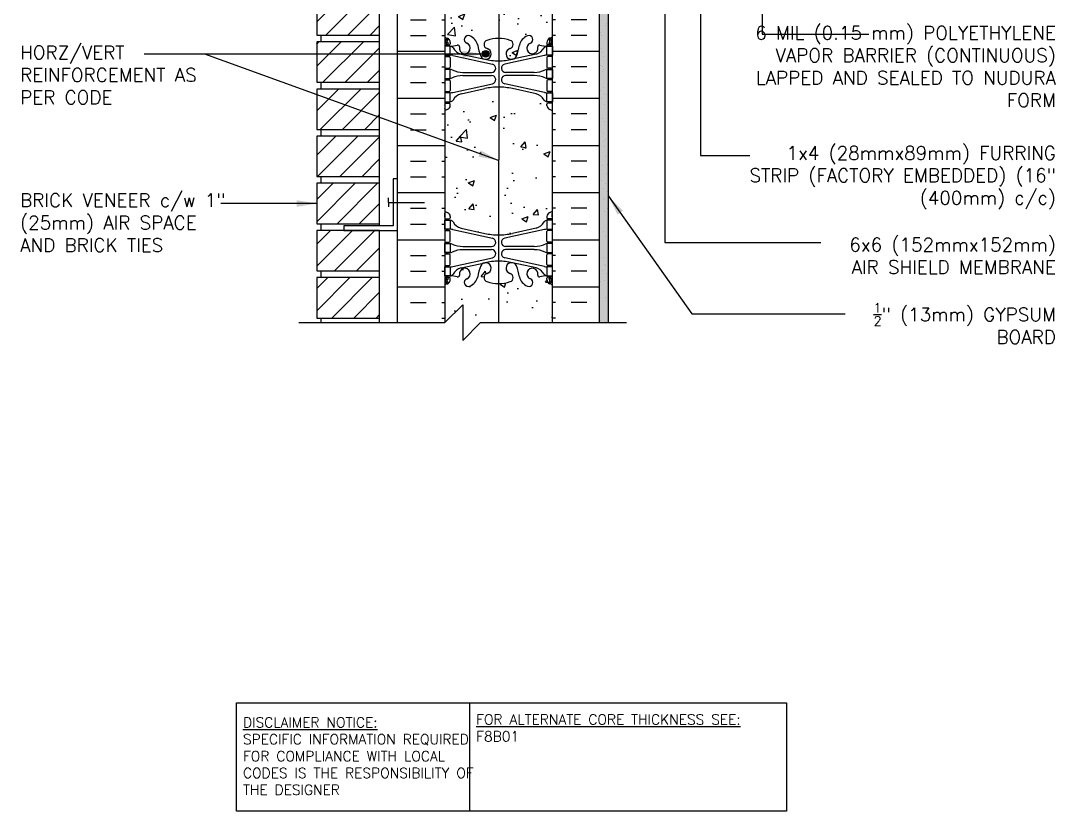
# Model space of a CAD drawing. Header units: inches. Extents: x 126.5 to 184.1, y 197.4 to 285.7.
# Drawn here: x 126.5 to 184.1, y 197.4 to 241.4 of the extents above; entities that cross this region are included whole.
import ezdxf

# ---------------------------------------------------------------- set-up
doc = ezdxf.new("R2010")
doc.units = ezdxf.units.IN
doc.header["$MEASUREMENT"] = 0
for name, color, linetype in [('HATCH', 12, 'Continuous'), ('line25', 2, 'Continuous'), ('LINE3', 3, 'Continuous'), ('LINE50', 5, 'Continuous'), ('LINE9', 9, 'Continuous'), ('TEXT', 4, 'Continuous'), ('Web_Edge', 9, 'Continuous')]:
    doc.layers.add(name, color=color, linetype=linetype)
doc.styles.add('DIM', font='romans.shx', dxfattribs={"width": 0.7})
doc.styles.add('ROMANS', font='romans.shx', dxfattribs={"height": 1.125})
doc.styles.get("Standard").update_dxf_attribs({"font": 'romans.shx', "height": 1.125})
doc.dimstyles.new('ext_12', dxfattribs={"dimscale": 12, "dimtxt": 0.09375, "dimasz": 0.09375, "dimexe": 0.09375, "dimexo": 0.0625, "dimgap": 0.0625, "dimtad": 1, "dimdec": 1, "dimzin": 3, "dimdsep": 46, "dimlunit": 4, "dimtxsty": 'DIM', "dimcen": 0.09, "dimdle": 0.09375, "dimclrt": 4, "dimadec": 0, "dimazin": 0, "dimtfac": 1, "dimtdec": 1, "dimtmove": 2, "dimatfit": 3, "dimfxl": 1, "dimfrac": 2, "dimtolj": 1, "dimtzin": 0, "dimarcsym": 0})
pattern_1 = [(50, (0, 0), (3.5863, -0.31376), [0.375, -4.125]), (355, (0, 0), (-0.693757, 3.76096), [0.3, -3.3]), (100.4514, (0.299, -0.026), (2.892544, 3.4472), [0.3187, -3.50571]), (46.1842, (0, 1), (5.336207, -0.827596), [0.5625, -6.1875]), (96.6356, (0.4447, 0.931), (4.67331, 4.87059), [0.47805, -5.25857]), (351.1842, (0, 1), (4.67331, 4.87059), [0.45, -4.95]), (21, (0.5, 0.75), (2.984535, -2.013094), [0.375, -4.125]), (326, (0.5, 0.75), (1.216577, 3.62575), [0.3, -3.3]), (71.4514, (0.7487, 0.5822), (4.20111, 1.612656), [0.3187, -3.50571]), (37.5, (0, 0), (0.0607993, 1.664469), [0, -3.26, 0, -3.35, 0, -3.3125]), (7.5, (0, 0), (1.315348, 1.972059), [0, -1.91, 0, -3.185, 0, -1.2625]), (327.5, (-1.115, 0), (2.669112, -0.1127744), [0, -1.25, 0, -3.9, 0, -5.175]), (317.5, (-1.615, 0), (2.91593, 0.500525), [0, -1.625, 0, -2.59, 0, -3.675])]

msp = doc.modelspace()

# ---------------------------------------------------------------- hatches: boundary and pattern name
at = {"layer": 'HATCH'}
h = msp.add_hatch(dxfattribs=at)
h.set_pattern_fill('AR-CONC', color=256, scale=0.5)
h.set_pattern_definition(pattern_1)
h.paths.add_polyline_path([(153.127, 244.809, -0.083412), (152.473, 244.917, -0.735593), (152.486, 245.375, 1.553132), (152.128, 245.799, 0.053157), (151.962, 245.185, -0.24438), (151.514, 244.664, -1), (151.35, 245.073, 2.182095), (150.94, 245.286, -0.601435), (150.821, 245.181, 0.10046), (150.427, 245.238), (150.322, 245.238), (150.322, 245.168), (150.369, 245.168, -0.414214), (150.432, 245.106), (150.432, 245.038, -0.249069), (150.322, 244.831), (150.322, 244.789), (150.232, 244.789, 0.064398), (150.122, 244.723), (150.122, 242.634), (150.122, 240.545, 0.064398), (150.232, 240.479), (150.322, 240.479), (150.322, 240.438, -0.249069), (150.432, 240.23), (150.432, 240.163, -0.414214), (150.369, 240.1), (150.322, 240.1), (150.322, 240.03), (150.427, 240.03, 0.10046), (150.821, 240.088, -0.601435), (150.94, 239.983, 2.182095), (151.35, 240.196, -1), (151.514, 240.604, -0.24438), (151.962, 240.083, 0.053157), (152.128, 239.469, 1.553132), (152.486, 239.894, -0.735593), (152.473, 240.352, -0.083264), (153.126, 240.46)])
h.paths.add_polyline_path([(152.591, 239.6, -1), (152.216, 239.6, -1)], flags=16)
h.paths.add_polyline_path([(156.122, 254.416, 0.082415), (155.978, 254.495, -0.317837), (155.812, 254.73), (155.812, 254.798, -0.414214), (155.874, 254.86), (155.922, 254.86), (155.922, 254.93), (155.817, 254.93, -0.188973), (155.661, 255.025, 0.196323), (155.212, 255.372), (153.89, 255.662, 0.057184), (153.13, 255.751), (153.128, 247.517, 0.05735), (153.89, 247.607), (155.212, 247.897, 0.196323), (155.661, 248.243, -0.188973), (155.817, 248.338), (155.922, 248.338), (155.922, 248.408), (155.874, 248.408, -0.414214), (155.812, 248.471), (155.812, 248.538, -0.317837), (155.978, 248.774, 0.082415), (156.122, 248.853)])
h.paths.add_polyline_path([(153.13, 254.206, -0.136232), (152.872, 254.134), (151.372, 254.134), (151.372, 254.634), (152.772, 254.634, 0.414214), (152.872, 254.734), (152.872, 255.742, 0.039111), (152.354, 255.662), (151.032, 255.372, 0.196323), (150.583, 255.025, -0.188973), (150.427, 254.93), (150.322, 254.93), (150.322, 254.86), (150.369, 254.86, -0.414214), (150.432, 254.798), (150.432, 254.73, -0.317837), (150.265, 254.495, 0.082415), (150.122, 254.416), (150.122, 248.853, 0.082415), (150.265, 248.774, -0.317837), (150.432, 248.538), (150.432, 248.471, -0.414214), (150.369, 248.408), (150.322, 248.408), (150.322, 248.338), (150.427, 248.338, -0.188973), (150.583, 248.243, 0.196323), (151.032, 247.897), (152.354, 247.607, 0.058239), (153.128, 247.517)])
h.paths.add_polyline_path([(156.122, 242.634), (156.122, 244.723, 0.064398), (156.012, 244.789), (155.922, 244.789), (155.922, 244.831, -0.249069), (155.812, 245.038), (155.812, 245.106, -0.414214), (155.874, 245.168), (155.922, 245.168), (155.922, 245.238), (155.817, 245.238, 0.10046), (155.423, 245.181, -0.601435), (155.304, 245.286, 2.182095), (154.894, 245.073, -1), (154.73, 244.664, -0.24438), (154.282, 245.185, 0.053157), (154.116, 245.799, 1.553132), (153.758, 245.375, -0.735593), (153.77, 244.917, -0.082098), (153.127, 244.809), (153.126, 240.46, -0.082246), (153.77, 240.352, -0.735593), (153.758, 239.894, 1.553132), (154.116, 239.469, 0.053157), (154.282, 240.083, -0.24438), (154.73, 240.604, -1), (154.894, 240.196, 2.182095), (155.304, 239.983, -0.601435), (155.423, 240.088, 0.10046), (155.817, 240.03), (155.922, 240.03), (155.922, 240.1), (155.874, 240.1, -0.414214), (155.812, 240.163), (155.812, 240.23, -0.249069), (155.922, 240.438), (155.922, 240.479), (156.012, 240.479, 0.064398), (156.122, 240.545)])
h = msp.add_hatch(dxfattribs=at)
h.set_pattern_fill('ANSI31', color=256, scale=7, style=0)
h.set_pattern_definition([(45, (185.2446, 258.8843), (-0.618718, 0.618718), [])])
h.paths.add_polyline_path([(146.497, 253.391), (142.997, 253.391), (142.997, 251.141), (146.497, 251.141)])
h.paths.add_polyline_path([(146.497, 250.766), (142.997, 250.766), (142.997, 248.516), (146.497, 248.516)])
h.paths.add_polyline_path([(146.497, 248.141), (142.997, 248.141), (142.997, 245.891), (146.497, 245.891)])
h.paths.add_polyline_path([(146.497, 245.516), (142.997, 245.516), (142.997, 243.266), (146.497, 243.266)])
h.paths.add_polyline_path([(146.497, 242.891), (142.997, 242.891), (142.997, 240.641), (146.497, 240.641)])
h.paths.add_polyline_path([(146.497, 240.266), (142.997, 240.266), (142.997, 238.016), (146.497, 238.016)])
h.paths.add_polyline_path([(146.497, 237.641), (142.997, 237.641), (142.997, 235.391), (146.497, 235.391)])
h.paths.add_polyline_path([(146.497, 235.016), (142.997, 235.016), (142.997, 232.766), (146.497, 232.766)])
h.paths.add_polyline_path([(146.497, 232.391), (142.997, 232.391), (142.997, 230.141), (146.497, 230.141)])
h.paths.add_polyline_path([(146.497, 229.766), (142.997, 229.766), (142.997, 227.516), (146.497, 227.516)])
h.paths.add_polyline_path([(146.497, 227.141), (142.997, 227.141), (142.997, 224.891), (146.497, 224.891)])
h = msp.add_hatch(dxfattribs=at)
h.set_pattern_fill('AR-SAND', color=256, scale=0.25, style=0)
h.paths.add_polyline_path([(159.247, 252.996), (158.747, 252.996), (158.747, 242.634), (158.747, 224.634), (159.247, 224.634)])
h = msp.add_hatch(dxfattribs=at)
h.set_pattern_fill('INSUL', color=256, scale=7, style=0)
h.set_pattern_definition([(0, (-2776.0398, -172.3752), (0, 2.625), []), (0, (-2776.0398, -171.5002), (0, 2.625), [0.875, -0.875]), (0, (-2776.0398, -170.6252), (0, 2.625), [0.875, -0.875])])
h.paths.add_polyline_path([(147.497, 224.634), (147.934, 224.634), (147.934, 225.134), (149.434, 225.134), (149.434, 224.634), (150.122, 224.634), (150.122, 242.634), (149.434, 242.634), (149.434, 243.134), (147.934, 243.134), (147.934, 242.634), (147.497, 242.634)])
h = msp.add_hatch(dxfattribs=at)
h.set_pattern_fill('INSUL', color=256, scale=7, style=0)
h.set_pattern_definition([(180, (3082.2834, -172.3752), (0, 2.625), []), (180, (3082.2834, -171.5002), (0, 2.625), [0.875, -0.875]), (180, (3082.2834, -170.6252), (0, 2.625), [0.875, -0.875])])
h.paths.add_polyline_path([(158.747, 224.634), (158.309, 224.634), (158.309, 225.134), (156.809, 225.134), (156.809, 224.634), (156.122, 224.634), (156.122, 242.634), (156.809, 242.634), (156.809, 243.134), (158.309, 243.134), (158.309, 242.634), (158.747, 242.634)])
h = msp.add_hatch(dxfattribs=at)
h.set_pattern_fill('AR-CONC', color=256, scale=0.5)
h.set_pattern_definition(pattern_1)
h.paths.add_polyline_path([(150.122, 236.416, -0.082415), (150.265, 236.495, 0.317837), (150.432, 236.73), (150.432, 236.798, 0.414214), (150.369, 236.86), (150.322, 236.86), (150.322, 236.93), (150.427, 236.93, 0.188973), (150.583, 237.025, -0.196323), (151.032, 237.372), (152.354, 237.662, -0.057547), (153.118, 237.751), (153.121, 229.517, -0.057713), (152.354, 229.607), (151.032, 229.897, -0.196323), (150.583, 230.243, 0.188973), (150.427, 230.338), (150.322, 230.338), (150.322, 230.408), (150.369, 230.408, 0.414214), (150.432, 230.471), (150.432, 230.538, 0.317837), (150.265, 230.774, -0.082415), (150.122, 230.853)])
h = msp.add_hatch(dxfattribs=at)
h.set_pattern_fill('AR-CONC', color=256, scale=0.5)
h.set_pattern_definition(pattern_1)
h.paths.add_polyline_path([(156.122, 236.416, 0.082415), (155.978, 236.495, -0.317837), (155.812, 236.73), (155.812, 236.798, -0.414214), (155.874, 236.86), (155.922, 236.86), (155.922, 236.93), (155.817, 236.93, -0.188973), (155.661, 237.025, 0.196323), (155.212, 237.372), (153.89, 237.662, 0.057547), (153.125, 237.751), (153.123, 229.517, 0.057713), (153.89, 229.607), (155.212, 229.897, 0.196323), (155.661, 230.243, -0.188973), (155.817, 230.338), (155.922, 230.338), (155.922, 230.408), (155.874, 230.408, -0.414214), (155.812, 230.471), (155.812, 230.538, -0.317837), (155.978, 230.774, 0.082415), (156.122, 230.853)])
h = msp.add_hatch(dxfattribs=at)
h.set_pattern_fill('AR-CONC', color=256, scale=0.5, style=0)
h.set_pattern_definition([(50, (0, 0), (3.5863, -0.31376), [0.375, -4.125]), (355, (0, 0), (-0.693757, 3.76096), [0.3, -3.3]), (100.4514, (0.299, -0.026), (2.892547, 3.447198), [0.3187, -3.50571]), (46.1842, (0, 1), (5.336205, -0.827595), [0.5625, -6.1875]), (96.6356, (0.4447, 0.931), (4.67331, 4.87059), [0.47805, -5.25856]), (351.1842, (0, 1), (4.67331, 4.87059), [0.45, -4.95]), (21, (0.5, 0.75), (2.984535, -2.013094), [0.375, -4.125]), (326, (0.5, 0.75), (1.216577, 3.62575), [0.3, -3.3]), (71.4514, (0.7487, 0.5822), (4.201113, 1.612652), [0.3187, -3.50571]), (37.5, (0, 0), (0.060799, 1.664469), [0, -3.26, 0, -3.35, 0, -3.3125]), (7.5, (0, 0), (1.315348, 1.972059), [0, -1.91, 0, -3.185, 0, -1.2625]), (327.5, (-1.115, 0), (2.669112, -0.1127744), [0, -1.25, 0, -3.9, 0, -5.175]), (317.5, (-1.615, 0), (2.91593, 0.500525), [0, -1.625, 0, -2.59, 0, -3.675])])
h.paths.add_polyline_path([(156.122, 226.723, 0.064398), (156.012, 226.789), (155.922, 226.789), (155.922, 226.831, -0.249069), (155.812, 227.038), (155.812, 227.106, -0.414214), (155.874, 227.168), (155.922, 227.168), (155.922, 227.238), (155.817, 227.238, 0.10046), (155.423, 227.181, -0.601435), (155.304, 227.286, 2.182095), (154.894, 227.073, -1), (154.73, 226.664, -0.24438), (154.282, 227.185, 0.053157), (154.116, 227.799, 0.223253), (153.916, 227.964), (153.896, 227.968, 0.955472), (153.758, 227.375, -0.735593), (153.77, 226.917, -0.082755), (153.122, 226.809, -0.082755), (152.473, 226.917, -0.735593), (152.486, 227.375, 0.955472), (152.348, 227.968), (152.328, 227.964, 0.223253), (152.128, 227.799, 0.053157), (151.962, 227.185, -0.24438), (151.514, 226.664, -1), (151.35, 227.073, 2.182095), (150.94, 227.286, -0.601435), (150.821, 227.181, 0.10046), (150.427, 227.238), (150.322, 227.238), (150.322, 227.168), (150.369, 227.168, -0.414214), (150.432, 227.106), (150.432, 227.038, -0.249069), (150.322, 226.831), (150.322, 226.789), (150.232, 226.789, 0.064398), (150.122, 226.723), (150.122, 224.634), (151.122, 225.634), (151.122, 223.634), (152.122, 224.634), (156.122, 224.634)])
at = {"layer": 'LINE3'}
msp.add_hatch(color=256, dxfattribs=at).paths.add_polyline_path([(152.216, 239.6, 1), (152.591, 239.6, 1)])

# ---------------------------------------------------------------- linework, layer by layer
at = {"layer": 'HATCH'}
for p, q in [((159.1, 241.202), (159.1, 241.202)), ((159.142, 241.299), (159.142, 241.299)), ((158.785, 240.795), (158.785, 240.795)), ((158.878, 240.628), (158.878, 240.628)), ((158.882, 239.879), (158.882, 239.879)), ((158.909, 239.664), (158.909, 239.664)), ((158.958, 239.426), (158.958, 239.426)), ((158.804, 238.961), (158.804, 238.961)), ((158.896, 238.877), (158.896, 238.877)), ((158.941, 238.701), (158.941, 238.701)), ((158.936, 238.591), (158.936, 238.591)), ((158.796, 237.54), (158.796, 237.54)), ((158.972, 237.737), (158.972, 237.737)), ((158.853, 237.101), (158.853, 237.101)), ((159.007, 237.406), (159.007, 237.406)), ((159.137, 237.323), (159.137, 237.323)), ((159.004, 236.774), (159.004, 236.774)), ((158.919, 236), (158.919, 236)), ((159.035, 235.811), (159.035, 235.811)), ((159.2, 236.288), (159.2, 236.288)), ((158.873, 235.267), (158.873, 235.267)), ((158.965, 235.182), (158.965, 235.182)), ((158.973, 234.712), (158.973, 234.712)), ((159.067, 234.847), (159.067, 234.847)), ((159.016, 234.415), (159.016, 234.415)), ((159.098, 233.884), (159.098, 233.884)), ((159.174, 233.444), (159.174, 233.444)), ((158.921, 233.406), (158.921, 233.406)), ((159.13, 232.92), (159.13, 232.92)), ((158.854, 232.529), (158.854, 232.529)), ((159.065, 232.395), (159.065, 232.395)), ((158.956, 232.121), (158.956, 232.121)), ((159.161, 231.957), (159.161, 231.957)), ((158.941, 231.572), (158.941, 231.572)), ((159.033, 231.487), (159.033, 231.487)), ((158.75, 230.799), (158.75, 230.799)), ((159.01, 230.834), (159.01, 230.834)), ((159.193, 230.994), (159.193, 230.994)), ((159.224, 230.03), (159.224, 230.03)), ((158.99, 229.711), (158.99, 229.711)), ((159.075, 229.404), (159.075, 229.404)), ((159.211, 229.565), (159.211, 229.565)), ((158.993, 228.242), (158.993, 228.242)), ((159.009, 227.877), (159.009, 227.877)), ((159.101, 227.792), (159.101, 227.792)), ((158.912, 227.518), (158.912, 227.518)), ((159.123, 227.384), (159.123, 227.384)), ((158.787, 226.92), (158.787, 226.92)), ((159.048, 226.955), (159.048, 226.955)), ((159.058, 226.016), (159.058, 226.016)), ((158.747, 225.714), (158.747, 225.714)), ((158.779, 224.75), (158.779, 224.75))]:
    msp.add_line(p, q, dxfattribs=at)
at = {"layer": 'line25'}
for p, q in [((146.497, 232.766), (146.497, 243.016)), ((150.122, 242.634), (150.122, 224.634)), ((156.122, 224.634), (156.122, 242.634)), ((143.247, 240.266), (143.247, 240.641)), ((143.247, 237.641), (143.247, 238.016)), ((143.247, 235.016), (143.247, 235.391)), ((143.247, 232.391), (143.247, 232.766)), ((146.497, 230.016), (146.497, 232.766)), ((143.247, 229.766), (143.247, 230.141)), ((146.497, 224.634), (146.497, 229.766)), ((143.247, 227.141), (143.247, 227.516)), ((143.247, 224.634), (143.247, 224.891))]:
    msp.add_line(p, q, dxfattribs=at)
for points in [[(146.497, 242.891), (142.997, 242.891), (142.997, 240.641), (146.497, 240.641)], [(146.497, 240.266), (142.997, 240.266), (142.997, 238.016), (146.497, 238.016)], [(146.497, 237.641), (142.997, 237.641), (142.997, 235.391), (146.497, 235.391)], [(146.497, 235.016), (142.997, 235.016), (142.997, 232.766), (146.497, 232.766)], [(146.497, 232.391), (142.997, 232.391), (142.997, 230.141), (146.497, 230.141)], [(146.497, 229.766), (142.997, 229.766), (142.997, 227.516), (146.497, 227.516)], [(146.497, 227.141), (142.997, 227.141), (142.997, 224.891), (146.497, 224.891)]]:
    msp.add_lwpolyline(points, dxfattribs=at)
at = {"layer": 'LINE3'}
msp.add_line((153.13, 257.629), (153.122, 224.634), dxfattribs=at)
msp.add_circle((152.403, 239.6), 0.188, dxfattribs=at)
at = {"layer": 'LINE50'}
for p, q in [((147.497, 224.634), (147.497, 242.634)), ((158.747, 224.634), (158.747, 242.634))]:
    msp.add_line(p, q, dxfattribs=at)
at = {"layer": 'LINE9'}
for p, q in [((159.247, 224.634), (159.247, 253.134)), ((150.122, 224.634), (151.122, 225.634)), ((151.122, 225.634), (151.122, 223.634)), ((141.997, 224.634), (150.122, 224.634)), ((151.122, 223.634), (152.122, 224.634)), ((152.122, 224.634), (160.247, 224.634))]:
    msp.add_line(p, q, dxfattribs=at)
at = {"layer": 'LINE9', "linetype": 'Continuous'}
for q in [(146.997, 231.579), (146.997, 231.079), (148.997, 231.329)]:
    msp.add_line((146.997, 231.329), q, dxfattribs=at)
at = {"layer": 'LINE9'}
msp.add_lwpolyline([(144.497, 229.766), (147.497, 229.766), (147.497, 232.641), (147.247, 232.641), (147.247, 230.016), (144.497, 230.016)], close=True, dxfattribs=at)
at = {"layer": 'TEXT'}
msp.add_lwpolyline([(138.517, 203.468), (151.5, 203.468), (151.5, 197.43), (138.517, 197.43)], close=True, dxfattribs=at)
msp.add_lwpolyline([(151.5, 203.468), (169.161, 203.468), (169.161, 197.43), (151.5, 197.43)], dxfattribs=at)
at = {"layer": 'Web_Edge'}
for p, q in [((150.232, 240.479), (150.322, 240.479)), ((150.232, 240.479), (150.322, 240.479)), ((150.322, 240.479), (150.322, 240.438)), ((150.322, 240.479), (150.322, 240.438)), ((156.012, 240.479), (155.922, 240.479)), ((155.922, 240.479), (155.922, 240.438)), ((156.012, 240.479), (155.922, 240.479)), ((155.922, 240.479), (155.922, 240.438)), ((150.122, 240.2), (150.164, 240.2)), ((150.122, 240.2), (150.164, 240.2)), ((150.122, 240.1), (150.369, 240.1)), ((150.122, 240.1), (150.369, 240.1)), ((150.232, 240.1), (150.232, 240.03)), ((150.232, 240.1), (150.232, 240.03)), ((150.322, 240.1), (150.322, 240.03)), ((150.322, 240.1), (150.322, 240.03)), ((150.432, 240.23), (150.432, 240.163)), ((150.432, 240.23), (150.432, 240.163)), ((155.812, 240.23), (155.812, 240.163)), ((155.812, 240.23), (155.812, 240.163)), ((156.122, 240.1), (155.874, 240.1)), ((156.122, 240.1), (155.874, 240.1)), ((155.922, 240.1), (155.922, 240.03)), ((155.922, 240.1), (155.922, 240.03)), ((156.012, 240.1), (156.012, 240.03)), ((156.012, 240.1), (156.012, 240.03)), ((156.122, 240.2), (156.08, 240.2)), ((156.122, 240.2), (156.08, 240.2)), ((150.122, 239.46), (150.369, 239.46)), ((150.122, 239.46), (150.369, 239.46)), ((150.232, 239.53), (150.232, 239.46)), ((150.232, 239.53), (150.232, 239.46)), ((150.322, 239.53), (150.322, 239.46)), ((150.322, 239.53), (150.322, 239.46)), ((150.432, 239.398), (150.432, 238.863)), ((150.432, 239.398), (150.432, 238.863)), ((150.571, 239.507), (152.782, 239.025)), ((150.571, 239.507), (152.782, 239.025)), ((151.032, 239.589), (152.354, 239.299)), ((151.032, 239.589), (152.354, 239.299)), ((155.673, 239.507), (153.462, 239.025)), ((155.673, 239.507), (153.462, 239.025)), ((155.212, 239.589), (153.89, 239.299)), ((155.212, 239.589), (153.89, 239.299)), ((155.812, 239.398), (155.812, 238.863)), ((155.812, 239.398), (155.812, 238.863)), ((156.122, 239.46), (155.874, 239.46)), ((156.122, 239.46), (155.874, 239.46)), ((155.922, 239.53), (155.922, 239.46)), ((155.922, 239.53), (155.922, 239.46)), ((156.012, 239.53), (156.012, 239.46)), ((156.012, 239.53), (156.012, 239.46)), ((150.122, 238.8), (150.369, 238.8)), ((150.122, 238.8), (150.369, 238.8)), ((150.232, 238.8), (150.232, 238.73)), ((150.232, 238.8), (150.232, 238.73)), ((150.322, 238.8), (150.322, 238.73)), ((150.322, 238.8), (150.322, 238.73)), ((156.122, 238.8), (155.874, 238.8)), ((156.122, 238.8), (155.874, 238.8)), ((155.922, 238.8), (155.922, 238.73)), ((155.922, 238.8), (155.922, 238.73)), ((156.012, 238.8), (156.012, 238.73)), ((156.012, 238.8), (156.012, 238.73)), ((150.122, 238.16), (150.369, 238.16)), ((150.122, 238.16), (150.369, 238.16)), ((150.232, 238.23), (150.232, 238.16)), ((150.232, 238.23), (150.232, 238.16)), ((150.322, 238.23), (150.322, 238.16)), ((150.322, 238.23), (150.322, 238.16)), ((150.432, 238.098), (150.432, 237.563)), ((150.432, 238.098), (150.432, 237.563)), ((151.137, 238.57), (152.733, 238.57)), ((151.137, 238.57), (152.733, 238.57)), ((151.137, 238.39), (152.733, 238.39)), ((151.137, 238.39), (152.733, 238.39)), ((155.107, 238.57), (153.511, 238.57)), ((155.107, 238.57), (153.511, 238.57)), ((155.107, 238.39), (153.511, 238.39)), ((155.107, 238.39), (153.511, 238.39)), ((155.812, 238.098), (155.812, 237.563)), ((155.812, 238.098), (155.812, 237.563)), ((156.122, 238.16), (155.874, 238.16)), ((156.122, 238.16), (155.874, 238.16)), ((155.922, 238.23), (155.922, 238.16)), ((155.922, 238.23), (155.922, 238.16)), ((156.012, 238.23), (156.012, 238.16)), ((156.012, 238.23), (156.012, 238.16)), ((150.122, 237.5), (150.369, 237.5)), ((150.122, 237.5), (150.369, 237.5)), ((150.232, 237.5), (150.232, 237.43)), ((150.232, 237.5), (150.232, 237.43)), ((150.322, 237.5), (150.322, 237.43)), ((150.322, 237.5), (150.322, 237.43)), ((150.571, 237.454), (152.782, 237.936)), ((150.571, 237.454), (152.782, 237.936)), ((151.032, 237.372), (152.354, 237.662)), ((151.032, 237.372), (152.354, 237.662)), ((155.673, 237.454), (153.462, 237.936)), ((155.673, 237.454), (153.462, 237.936)), ((155.212, 237.372), (153.89, 237.662)), ((155.212, 237.372), (153.89, 237.662)), ((156.122, 237.5), (155.874, 237.5)), ((156.122, 237.5), (155.874, 237.5)), ((155.922, 237.5), (155.922, 237.43)), ((155.922, 237.5), (155.922, 237.43)), ((156.012, 237.5), (156.012, 237.43)), ((156.012, 237.5), (156.012, 237.43)), ((150.232, 236.93), (150.232, 236.86)), ((150.232, 236.93), (150.232, 236.86)), ((150.322, 236.93), (150.322, 236.86)), ((150.322, 236.93), (150.322, 236.86)), ((155.922, 236.93), (155.922, 236.86)), ((155.922, 236.93), (155.922, 236.86)), ((156.012, 236.93), (156.012, 236.86)), ((156.012, 236.93), (156.012, 236.86)), ((150.122, 236.86), (150.369, 236.86)), ((150.122, 236.86), (150.369, 236.86)), ((150.132, 236.74), (150.132, 236.554)), ((150.132, 236.74), (150.132, 236.554)), ((150.432, 236.73), (150.432, 236.798)), ((150.432, 236.73), (150.432, 236.798)), ((155.812, 236.73), (155.812, 236.798)), ((155.812, 236.73), (155.812, 236.798)), ((156.122, 236.86), (155.874, 236.86)), ((156.122, 236.86), (155.874, 236.86)), ((156.112, 236.74), (156.112, 236.554)), ((156.112, 236.74), (156.112, 236.554)), ((150.132, 230.528), (150.132, 230.714)), ((150.132, 230.528), (150.132, 230.714)), ((150.432, 230.538), (150.432, 230.471)), ((150.432, 230.538), (150.432, 230.471)), ((155.812, 230.538), (155.812, 230.471)), ((155.812, 230.538), (155.812, 230.471)), ((156.112, 230.528), (156.112, 230.714)), ((156.112, 230.528), (156.112, 230.714)), ((150.122, 230.408), (150.369, 230.408)), ((150.122, 230.408), (150.369, 230.408)), ((150.232, 230.338), (150.232, 230.408)), ((150.232, 230.338), (150.232, 230.408)), ((150.322, 230.338), (150.322, 230.408)), ((150.322, 230.338), (150.322, 230.408)), ((156.122, 230.408), (155.874, 230.408)), ((156.122, 230.408), (155.874, 230.408)), ((155.922, 230.338), (155.922, 230.408)), ((155.922, 230.338), (155.922, 230.408)), ((156.012, 230.338), (156.012, 230.408)), ((156.012, 230.338), (156.012, 230.408)), ((150.122, 229.768), (150.369, 229.768)), ((150.122, 229.768), (150.369, 229.768)), ((150.232, 229.768), (150.232, 229.838)), ((150.232, 229.768), (150.232, 229.838)), ((150.322, 229.768), (150.322, 229.838)), ((150.322, 229.768), (150.322, 229.838)), ((150.432, 229.171), (150.432, 229.706)), ((150.432, 229.171), (150.432, 229.706)), ((150.571, 229.814), (152.782, 229.333)), ((150.571, 229.814), (152.782, 229.333)), ((151.032, 229.897), (152.354, 229.607)), ((151.032, 229.897), (152.354, 229.607)), ((155.673, 229.814), (153.462, 229.333)), ((155.673, 229.814), (153.462, 229.333)), ((155.212, 229.897), (153.89, 229.607)), ((155.212, 229.897), (153.89, 229.607)), ((155.812, 229.171), (155.812, 229.706)), ((155.812, 229.171), (155.812, 229.706)), ((156.122, 229.768), (155.874, 229.768)), ((156.122, 229.768), (155.874, 229.768)), ((155.922, 229.768), (155.922, 229.838)), ((155.922, 229.768), (155.922, 229.838)), ((156.012, 229.768), (156.012, 229.838)), ((156.012, 229.768), (156.012, 229.838)), ((150.122, 229.108), (150.369, 229.108)), ((150.122, 229.108), (150.369, 229.108)), ((150.232, 229.038), (150.232, 229.108)), ((150.232, 229.038), (150.232, 229.108)), ((150.322, 229.038), (150.322, 229.108)), ((150.322, 229.038), (150.322, 229.108)), ((151.137, 228.878), (152.733, 228.878)), ((151.137, 228.878), (152.733, 228.878)), ((155.107, 228.878), (153.511, 228.878)), ((155.107, 228.878), (153.511, 228.878)), ((156.122, 229.108), (155.874, 229.108)), ((156.122, 229.108), (155.874, 229.108)), ((155.922, 229.038), (155.922, 229.108)), ((155.922, 229.038), (155.922, 229.108)), ((156.012, 229.038), (156.012, 229.108)), ((156.012, 229.038), (156.012, 229.108)), ((150.122, 228.468), (150.369, 228.468)), ((150.122, 228.468), (150.369, 228.468)), ((150.232, 228.468), (150.232, 228.538)), ((150.232, 228.468), (150.232, 228.538)), ((150.322, 228.468), (150.322, 228.538)), ((150.322, 228.468), (150.322, 228.538)), ((150.432, 227.871), (150.432, 228.406)), ((150.432, 227.871), (150.432, 228.406)), ((150.571, 227.762), (152.782, 228.243)), ((150.571, 227.762), (152.782, 228.243)), ((151.137, 228.698), (152.733, 228.698)), ((151.137, 228.698), (152.733, 228.698)), ((155.673, 227.762), (153.462, 228.243)), ((155.673, 227.762), (153.462, 228.243)), ((155.107, 228.698), (153.511, 228.698)), ((155.107, 228.698), (153.511, 228.698)), ((155.812, 227.871), (155.812, 228.406)), ((155.812, 227.871), (155.812, 228.406)), ((156.122, 228.468), (155.874, 228.468)), ((156.122, 228.468), (155.874, 228.468)), ((155.922, 228.468), (155.922, 228.538)), ((155.922, 228.468), (155.922, 228.538)), ((156.012, 228.468), (156.012, 228.538)), ((156.012, 228.468), (156.012, 228.538)), ((150.122, 227.808), (150.369, 227.808)), ((150.122, 227.808), (150.369, 227.808)), ((150.232, 227.738), (150.232, 227.808)), ((150.232, 227.738), (150.232, 227.808)), ((150.322, 227.738), (150.322, 227.808)), ((150.322, 227.738), (150.322, 227.808)), ((151.032, 227.679), (152.354, 227.97)), ((151.032, 227.679), (152.354, 227.97)), ((155.212, 227.679), (153.89, 227.97)), ((155.212, 227.679), (153.89, 227.97)), ((156.122, 227.808), (155.874, 227.808)), ((156.122, 227.808), (155.874, 227.808)), ((155.922, 227.738), (155.922, 227.808)), ((155.922, 227.738), (155.922, 227.808)), ((156.012, 227.738), (156.012, 227.808)), ((156.012, 227.738), (156.012, 227.808)), ((150.122, 227.168), (150.369, 227.168)), ((150.122, 227.168), (150.369, 227.168)), ((150.232, 227.168), (150.232, 227.238)), ((150.232, 227.168), (150.232, 227.238)), ((150.322, 227.168), (150.322, 227.238)), ((150.322, 227.168), (150.322, 227.238)), ((150.432, 227.038), (150.432, 227.106)), ((150.432, 227.038), (150.432, 227.106)), ((155.812, 227.038), (155.812, 227.106)), ((155.812, 227.038), (155.812, 227.106)), ((156.122, 227.168), (155.874, 227.168)), ((156.122, 227.168), (155.874, 227.168)), ((155.922, 227.168), (155.922, 227.238)), ((155.922, 227.168), (155.922, 227.238)), ((156.012, 227.168), (156.012, 227.238)), ((156.012, 227.168), (156.012, 227.238)), ((150.122, 227.068), (150.164, 227.068)), ((150.122, 227.068), (150.164, 227.068)), ((150.232, 226.789), (150.322, 226.789)), ((150.232, 226.789), (150.322, 226.789)), ((150.322, 226.789), (150.322, 226.831)), ((150.322, 226.789), (150.322, 226.831)), ((155.922, 226.789), (155.922, 226.831)), ((155.922, 226.789), (155.922, 226.831)), ((156.012, 226.789), (155.922, 226.789)), ((156.012, 226.789), (155.922, 226.789)), ((156.122, 227.068), (156.08, 227.068)), ((156.122, 227.068), (156.08, 227.068))]:
    msp.add_line(p, q, dxfattribs=at)
for points in [[(150.127, 239.53), (150.427, 239.53), (150.427, 240.03), (150.127, 240.03)], [(150.127, 239.53), (150.427, 239.53), (150.427, 240.03), (150.127, 240.03)], [(156.117, 239.53), (155.817, 239.53), (155.817, 240.03), (156.117, 240.03)], [(156.117, 239.53), (155.817, 239.53), (155.817, 240.03), (156.117, 240.03)], [(150.127, 238.23), (150.427, 238.23), (150.427, 238.73), (150.127, 238.73)], [(150.127, 238.23), (150.427, 238.23), (150.427, 238.73), (150.127, 238.73)], [(156.117, 238.23), (155.817, 238.23), (155.817, 238.73), (156.117, 238.73)], [(156.117, 238.23), (155.817, 238.23), (155.817, 238.73), (156.117, 238.73)], [(150.127, 236.93), (150.427, 236.93), (150.427, 237.43), (150.127, 237.43)], [(150.127, 236.93), (150.427, 236.93), (150.427, 237.43), (150.127, 237.43)], [(156.117, 236.93), (155.817, 236.93), (155.817, 237.43), (156.117, 237.43)], [(156.117, 236.93), (155.817, 236.93), (155.817, 237.43), (156.117, 237.43)], [(150.127, 230.338), (150.427, 230.338), (150.427, 229.838), (150.127, 229.838)], [(150.127, 230.338), (150.427, 230.338), (150.427, 229.838), (150.127, 229.838)], [(156.117, 230.338), (155.817, 230.338), (155.817, 229.838), (156.117, 229.838)], [(156.117, 230.338), (155.817, 230.338), (155.817, 229.838), (156.117, 229.838)], [(150.127, 229.038), (150.427, 229.038), (150.427, 228.538), (150.127, 228.538)], [(150.127, 229.038), (150.427, 229.038), (150.427, 228.538), (150.127, 228.538)], [(156.117, 229.038), (155.817, 229.038), (155.817, 228.538), (156.117, 228.538)], [(156.117, 229.038), (155.817, 229.038), (155.817, 228.538), (156.117, 228.538)], [(150.127, 227.738), (150.427, 227.738), (150.427, 227.238), (150.127, 227.238)], [(150.127, 227.738), (150.427, 227.738), (150.427, 227.238), (150.127, 227.238)], [(156.117, 227.738), (155.817, 227.738), (155.817, 227.238), (156.117, 227.238)], [(156.117, 227.738), (155.817, 227.738), (155.817, 227.238), (156.117, 227.238)]]:
    msp.add_lwpolyline(points, close=True, dxfattribs=at)
for centre, radius, start, end in [((150.432, 240.938), 0.5, 231.68334, 250.52878), ((150.432, 240.938), 0.5, 231.68334, 250.52878), ((150.432, 240.938), 0.6, 238.89067, 245.07477), ((150.432, 240.938), 0.6, 238.89067, 245.07477), ((150.426, 240.285), 0.25, 140.11451, 222.46087), ((150.426, 240.285), 0.25, 140.11451, 222.46087), ((150.171, 240.375), 0.02, 340.7916, 65.07477), ((150.171, 240.375), 0.02, 340.7916, 65.07477), ((150.268, 240.416), 0.045, 319.1879, 141.448), ((150.268, 240.416), 0.045, 319.1879, 141.448), ((150.182, 240.23), 0.25, 0, 70.52878), ((150.182, 240.23), 0.25, 0, 70.52878), ((150.426, 240.285), 0.16, 140.00008, 222.46087), ((150.426, 240.285), 0.16, 140.00008, 222.46087), ((151.432, 240.4), 0.22, 68.19625, 248.19625), ((151.432, 240.4), 0.22, 68.19625, 248.19625), ((151.237, 239.912), 0.745, 13.26522, 68.19625), ((151.237, 239.912), 0.745, 13.26522, 68.19625), ((152.551, 240.125), 0.24, 108.92296, 254.27465), ((152.551, 240.125), 0.24, 108.92296, 254.27465), ((153.122, 238.46), 2, 90, 108.92296), ((153.122, 238.46), 2, 90, 108.92296), ((153.122, 238.46), 2, 71.07704, 90), ((153.122, 238.46), 2, 71.07704, 90), ((153.693, 240.125), 0.24, 285.72535, 71.07704), ((153.693, 240.125), 0.24, 285.72535, 71.07704), ((155.007, 239.912), 0.745, 111.80375, 166.73478), ((155.007, 239.912), 0.745, 111.80375, 166.73478), ((154.812, 240.4), 0.22, 291.80375, 111.80375), ((154.812, 240.4), 0.22, 291.80375, 111.80375), ((156.062, 240.23), 0.25, 109.47122, 180), ((156.062, 240.23), 0.25, 109.47122, 180), ((155.976, 240.416), 0.045, 38.552, 220.8121), ((155.976, 240.416), 0.045, 38.552, 220.8121), ((155.818, 240.285), 0.16, 317.53913, 39.99992), ((155.818, 240.285), 0.16, 317.53913, 39.99992), ((155.812, 240.938), 0.5, 289.47122, 308.31666), ((155.812, 240.938), 0.5, 289.47122, 308.31666), ((155.818, 240.285), 0.25, 317.53913, 39.88549), ((155.818, 240.285), 0.25, 317.53913, 39.88549), ((156.073, 240.375), 0.02, 114.92523, 199.2084), ((156.073, 240.375), 0.02, 114.92523, 199.2084), ((155.812, 240.938), 0.6, 294.92523, 301.10933), ((155.812, 240.938), 0.6, 294.92523, 301.10933), ((150.164, 240.22), 0.02, 270, 14.15407), ((150.164, 240.22), 0.02, 270, 14.15407), ((150.274, 240.147), 0.045, 222.46087, 42.46087), ((150.274, 240.147), 0.045, 222.46087, 42.46087), ((150.369, 240.163), 0.0625, 270, 0), ((150.369, 240.163), 0.0625, 270, 0), ((150.483, 241.029), 1, 266.78787, 289.9067), ((150.483, 241.029), 1, 266.78787, 289.9067), ((150.384, 239.784), 0.25, 37.27766, 80.0823), ((150.384, 239.784), 0.25, 37.27766, 80.0823), ((151.231, 240.312), 0.75, 210.15498, 254.58381), ((151.231, 240.312), 0.75, 210.15498, 254.58381), ((150.852, 240.003), 0.09, 346.67951, 108.86514), ((150.852, 240.003), 0.09, 346.67951, 108.86514), ((151.237, 239.912), 0.305, 166.67951, 68.19625), ((151.237, 239.912), 0.305, 166.67951, 68.19625), ((154.925, 240.554), 3, 189.02727, 201.19839), ((154.925, 240.554), 3, 189.02727, 201.19839), ((152.403, 239.6), 0.305, 205.37817, 74.27465), ((152.403, 239.6), 0.305, 205.37817, 74.27465), ((153.84, 239.6), 0.305, 105.72535, 334.62183), ((153.84, 239.6), 0.305, 105.72535, 334.62183), ((151.319, 240.554), 3, 338.80161, 350.97273), ((151.319, 240.554), 3, 338.80161, 350.97273), ((155.007, 239.912), 0.305, 111.80375, 13.32049), ((155.007, 239.912), 0.305, 111.80375, 13.32049), ((155.012, 240.312), 0.75, 285.41619, 329.84502), ((155.012, 240.312), 0.75, 285.41619, 329.84502), ((155.391, 240.003), 0.09, 71.13486, 193.32049), ((155.391, 240.003), 0.09, 71.13486, 193.32049), ((155.761, 241.029), 1, 250.0933, 273.21213), ((155.761, 241.029), 1, 250.0933, 273.21213), ((155.86, 239.784), 0.25, 99.9177, 142.72234), ((155.86, 239.784), 0.25, 99.9177, 142.72234), ((155.874, 240.163), 0.0625, 180, 270), ((155.874, 240.163), 0.0625, 180, 270), ((155.969, 240.147), 0.045, 137.53913, 317.53913), ((155.969, 240.147), 0.045, 137.53913, 317.53913), ((156.08, 240.22), 0.02, 165.84593, 270), ((156.08, 240.22), 0.02, 165.84593, 270), ((150.369, 239.398), 0.0625, 0, 90), ((150.369, 239.398), 0.0625, 0, 90), ((150.336, 238.535), 1, 76.42909, 84.79907), ((150.336, 238.535), 1, 76.42909, 84.79907), ((153.122, 242.566), 3.356, 256.76915, 270), ((153.122, 242.566), 3.356, 256.76915, 270), ((153.122, 242.566), 3.356, 270, 283.23085), ((153.122, 242.566), 3.356, 270, 283.23085), ((155.907, 238.535), 1, 95.20093, 103.57091), ((155.907, 238.535), 1, 95.20093, 103.57091), ((155.874, 239.398), 0.0625, 90, 180), ((155.874, 239.398), 0.0625, 90, 180), ((150.369, 238.863), 0.0625, 270, 0), ((150.369, 238.863), 0.0625, 270, 0), ((150.423, 238.512), 0.219, 60.49375, 88.91995), ((150.423, 238.512), 0.219, 60.49375, 88.91995), ((151.167, 240.17), 1.6, 246.56734, 268.92028), ((151.167, 240.17), 1.6, 246.56734, 268.92028), ((152.733, 238.8), 0.23, 270, 77.60551), ((152.733, 238.8), 0.23, 270, 77.60551), ((153.511, 238.8), 0.23, 102.39449, 270), ((153.511, 238.8), 0.23, 102.39449, 270), ((155.077, 240.17), 1.6, 271.07972, 293.43266), ((155.077, 240.17), 1.6, 271.07972, 293.43266), ((155.821, 238.512), 0.219, 91.08005, 119.50625), ((155.821, 238.512), 0.219, 91.08005, 119.50625), ((155.874, 238.863), 0.0625, 180, 270), ((155.874, 238.863), 0.0625, 180, 270), ((150.369, 238.098), 0.0625, 0, 90), ((150.369, 238.098), 0.0625, 0, 90), ((150.423, 238.449), 0.219, 271.08005, 299.50625), ((150.423, 238.449), 0.219, 271.08005, 299.50625), ((150.423, 238.449), 0.219, 271.08005, 299.50625), ((150.423, 238.449), 0.219, 271.08005, 299.50625), ((151.167, 236.791), 1.6, 91.07972, 113.43266), ((151.167, 236.791), 1.6, 91.07972, 113.43266), ((151.167, 236.791), 1.6, 91.07972, 113.43266), ((151.167, 236.791), 1.6, 91.07972, 113.43266), ((152.733, 238.16), 0.23, 282.39449, 90), ((152.733, 238.16), 0.23, 282.39449, 90), ((153.511, 238.16), 0.23, 90, 257.60551), ((153.511, 238.16), 0.23, 90, 257.60551), ((155.077, 236.791), 1.6, 66.56734, 88.92028), ((155.077, 236.791), 1.6, 66.56734, 88.92028), ((155.077, 236.791), 1.6, 66.56734, 88.92028), ((155.077, 236.791), 1.6, 66.56734, 88.92028), ((155.821, 238.449), 0.219, 240.49375, 268.91995), ((155.821, 238.449), 0.219, 240.49375, 268.91995), ((155.821, 238.449), 0.219, 240.49375, 268.91995), ((155.821, 238.449), 0.219, 240.49375, 268.91995), ((155.874, 238.098), 0.0625, 90, 180), ((155.874, 238.098), 0.0625, 90, 180), ((150.369, 237.563), 0.0625, 270, 0), ((150.369, 237.563), 0.0625, 270, 0), ((150.336, 238.426), 1, 275.20093, 283.57091), ((150.336, 238.426), 1, 275.20093, 283.57091), ((153.122, 234.395), 3.356, 90, 103.23085), ((153.122, 234.395), 3.356, 90, 103.23085), ((153.122, 234.395), 3.356, 76.76915, 90), ((153.122, 234.395), 3.356, 76.76915, 90), ((155.907, 238.426), 1, 256.42909, 264.79907), ((155.907, 238.426), 1, 256.42909, 264.79907), ((155.874, 237.563), 0.0625, 180, 270), ((155.874, 237.563), 0.0625, 180, 270), ((150.384, 237.177), 0.25, 279.9177, 322.72234), ((150.384, 237.177), 0.25, 279.9177, 322.72234), ((151.231, 236.649), 0.75, 105.41619, 149.84502), ((151.231, 236.649), 0.75, 105.41619, 149.84502), ((155.012, 236.649), 0.75, 30.15498, 74.58381), ((155.012, 236.649), 0.75, 30.15498, 74.58381), ((155.86, 237.177), 0.25, 217.27766, 260.0823), ((155.86, 237.177), 0.25, 217.27766, 260.0823), ((150.112, 236.74), 0.02, 0, 60.01198), ((150.112, 236.74), 0.02, 0, 60.01198), ((150.112, 236.554), 0.02, 301.07295, 0), ((150.112, 236.554), 0.02, 301.07295, 0), ((150.432, 236.023), 0.6, 121.07295, 121.10933), ((150.432, 236.023), 0.6, 121.07295, 121.10933), ((150.432, 236.023), 0.5, 109.47122, 128.31666), ((150.432, 236.023), 0.5, 109.47122, 128.31666), ((150.182, 236.73), 0.25, 289.47122, 360), ((150.182, 236.73), 0.25, 289.47122, 360), ((150.369, 236.798), 0.0625, 360, 90), ((150.369, 236.798), 0.0625, 360, 90), ((155.874, 236.798), 0.0625, 90, 180), ((155.874, 236.798), 0.0625, 90, 180), ((156.062, 236.73), 0.25, 180, 250.52878), ((156.062, 236.73), 0.25, 180, 250.52878), ((155.812, 236.023), 0.5, 51.68334, 70.52878), ((155.812, 236.023), 0.5, 51.68334, 70.52878), ((156.132, 236.74), 0.02, 119.98802, 180), ((156.132, 236.74), 0.02, 119.98802, 180), ((156.132, 236.554), 0.02, 180, 238.92705), ((156.132, 236.554), 0.02, 180, 238.92705), ((155.812, 236.023), 0.6, 58.89067, 58.92705), ((155.812, 236.023), 0.6, 58.89067, 58.92705), ((150.432, 231.245), 0.5, 231.68334, 250.52878), ((150.432, 231.245), 0.5, 231.68334, 250.52878), ((150.432, 231.245), 0.6, 238.89067, 238.92705), ((150.432, 231.245), 0.6, 238.89067, 238.92705), ((150.112, 230.714), 0.02, 360, 58.92705), ((150.112, 230.714), 0.02, 360, 58.92705), ((150.112, 230.528), 0.02, 299.98802, 360), ((150.112, 230.528), 0.02, 299.98802, 360), ((150.182, 230.538), 0.25, 0, 70.52878), ((150.182, 230.538), 0.25, 0, 70.52878), ((156.062, 230.538), 0.25, 109.47122, 180), ((156.062, 230.538), 0.25, 109.47122, 180), ((155.812, 231.245), 0.5, 289.47122, 308.31666), ((155.812, 231.245), 0.5, 289.47122, 308.31666), ((156.132, 230.714), 0.02, 121.07295, 180), ((156.132, 230.714), 0.02, 121.07295, 180), ((156.132, 230.528), 0.02, 180, 240.01198), ((156.132, 230.528), 0.02, 180, 240.01198), ((155.812, 231.245), 0.6, 301.07295, 301.10933), ((155.812, 231.245), 0.6, 301.07295, 301.10933), ((150.369, 230.471), 0.0625, 270, 0), ((150.369, 230.471), 0.0625, 270, 0), ((150.384, 230.092), 0.25, 37.27766, 80.0823), ((150.384, 230.092), 0.25, 37.27766, 80.0823), ((151.231, 230.62), 0.75, 210.15498, 254.58381), ((151.231, 230.62), 0.75, 210.15498, 254.58381), ((155.012, 230.62), 0.75, 285.41619, 329.84502), ((155.012, 230.62), 0.75, 285.41619, 329.84502), ((155.86, 230.092), 0.25, 99.9177, 142.72234), ((155.86, 230.092), 0.25, 99.9177, 142.72234), ((155.874, 230.471), 0.0625, 180, 270), ((155.874, 230.471), 0.0625, 180, 270), ((150.369, 229.706), 0.0625, 0, 90), ((150.369, 229.706), 0.0625, 0, 90), ((150.336, 228.842), 1, 76.42909, 84.79907), ((150.336, 228.842), 1, 76.42909, 84.79907), ((153.122, 232.874), 3.356, 256.76915, 270), ((153.122, 232.874), 3.356, 256.76915, 270), ((153.122, 232.874), 3.356, 270, 283.23085), ((153.122, 232.874), 3.356, 270, 283.23085), ((155.907, 228.842), 1, 95.20093, 103.57091), ((155.907, 228.842), 1, 95.20093, 103.57091), ((155.874, 229.706), 0.0625, 90, 180), ((155.874, 229.706), 0.0625, 90, 180), ((150.369, 229.171), 0.0625, 270, 0), ((150.369, 229.171), 0.0625, 270, 0), ((150.423, 228.819), 0.219, 60.49375, 88.91995), ((150.423, 228.819), 0.219, 60.49375, 88.91995), ((150.423, 228.819), 0.219, 60.49375, 88.91995), ((150.423, 228.819), 0.219, 60.49375, 88.91995), ((151.167, 230.478), 1.6, 246.56734, 268.92028), ((151.167, 230.478), 1.6, 246.56734, 268.92028), ((151.167, 230.478), 1.6, 246.56734, 268.92028), ((151.167, 230.478), 1.6, 246.56734, 268.92028), ((152.733, 229.108), 0.23, 270, 77.60551), ((152.733, 229.108), 0.23, 270, 77.60551), ((153.511, 229.108), 0.23, 102.39449, 270), ((153.511, 229.108), 0.23, 102.39449, 270), ((155.077, 230.478), 1.6, 271.07972, 293.43266), ((155.077, 230.478), 1.6, 271.07972, 293.43266), ((155.077, 230.478), 1.6, 271.07972, 293.43266), ((155.077, 230.478), 1.6, 271.07972, 293.43266), ((155.821, 228.819), 0.219, 91.08005, 119.50625), ((155.821, 228.819), 0.219, 91.08005, 119.50625), ((155.821, 228.819), 0.219, 91.08005, 119.50625), ((155.821, 228.819), 0.219, 91.08005, 119.50625), ((155.874, 229.171), 0.0625, 180, 270), ((155.874, 229.171), 0.0625, 180, 270), ((150.369, 228.406), 0.0625, 0, 90), ((150.369, 228.406), 0.0625, 0, 90), ((150.423, 228.757), 0.219, 271.08005, 299.50625), ((150.423, 228.757), 0.219, 271.08005, 299.50625), ((151.167, 227.098), 1.6, 91.07972, 113.43266), ((151.167, 227.098), 1.6, 91.07972, 113.43266), ((152.733, 228.468), 0.23, 282.39449, 90), ((152.733, 228.468), 0.23, 282.39449, 90), ((153.511, 228.468), 0.23, 90, 257.60551), ((153.511, 228.468), 0.23, 90, 257.60551), ((155.077, 227.098), 1.6, 66.56734, 88.92028), ((155.077, 227.098), 1.6, 66.56734, 88.92028), ((155.821, 228.757), 0.219, 240.49375, 268.91995), ((155.821, 228.757), 0.219, 240.49375, 268.91995), ((155.874, 228.406), 0.0625, 90, 180), ((155.874, 228.406), 0.0625, 90, 180), ((150.369, 227.871), 0.0625, 270, 0), ((150.369, 227.871), 0.0625, 270, 0), ((150.336, 228.734), 1, 275.20093, 283.57091), ((150.336, 228.734), 1, 275.20093, 283.57091), ((151.231, 226.956), 0.75, 105.41619, 149.84502), ((151.231, 226.956), 0.75, 105.41619, 149.84502), ((151.237, 227.356), 0.305, 291.80375, 193.32049), ((151.237, 227.356), 0.305, 291.80375, 193.32049), ((154.925, 226.714), 3, 158.80161, 170.97273), ((154.925, 226.714), 3, 158.80161, 170.97273), ((152.403, 227.669), 0.305, 285.72535, 154.62183), ((152.403, 227.669), 0.305, 285.72535, 154.62183), ((153.122, 224.703), 3.356, 90, 103.23085), ((153.122, 224.703), 3.356, 90, 103.23085), ((153.122, 224.703), 3.356, 76.76915, 90), ((153.122, 224.703), 3.356, 76.76915, 90), ((153.84, 227.669), 0.305, 25.37817, 254.27465), ((153.84, 227.669), 0.305, 25.37817, 254.27465), ((151.319, 226.714), 3, 9.02727, 21.19839), ((151.319, 226.714), 3, 9.02727, 21.19839), ((155.007, 227.356), 0.305, 346.67951, 248.19625), ((155.007, 227.356), 0.305, 346.67951, 248.19625), ((155.012, 226.956), 0.75, 30.15498, 74.58381), ((155.012, 226.956), 0.75, 30.15498, 74.58381), ((155.907, 228.734), 1, 256.42909, 264.79907), ((155.907, 228.734), 1, 256.42909, 264.79907), ((155.874, 227.871), 0.0625, 180, 270), ((155.874, 227.871), 0.0625, 180, 270), ((150.426, 226.984), 0.25, 137.53913, 219.88549), ((150.426, 226.984), 0.25, 137.53913, 219.88549), ((150.274, 227.122), 0.045, 317.53913, 137.53913), ((150.274, 227.122), 0.045, 317.53913, 137.53913), ((150.426, 226.984), 0.16, 137.53913, 219.99992), ((150.426, 226.984), 0.16, 137.53913, 219.99992), ((150.369, 227.106), 0.0625, 360, 90), ((150.369, 227.106), 0.0625, 360, 90), ((150.384, 227.484), 0.25, 279.9177, 322.72234), ((150.384, 227.484), 0.25, 279.9177, 322.72234), ((150.483, 226.24), 1, 70.0933, 93.21213), ((150.483, 226.24), 1, 70.0933, 93.21213), ((150.852, 227.265), 0.09, 251.13486, 13.32049), ((150.852, 227.265), 0.09, 251.13486, 13.32049), ((151.432, 226.869), 0.22, 111.80375, 291.80375), ((151.432, 226.869), 0.22, 111.80375, 291.80375), ((151.237, 227.356), 0.745, 291.80375, 346.73478), ((151.237, 227.356), 0.745, 291.80375, 346.73478), ((152.551, 227.144), 0.24, 105.72535, 251.07704), ((152.551, 227.144), 0.24, 105.72535, 251.07704), ((153.693, 227.144), 0.24, 288.92296, 74.27465), ((153.693, 227.144), 0.24, 288.92296, 74.27465), ((155.007, 227.356), 0.745, 193.26522, 248.19625), ((155.007, 227.356), 0.745, 193.26522, 248.19625), ((154.812, 226.869), 0.22, 248.19625, 68.19625), ((154.812, 226.869), 0.22, 248.19625, 68.19625), ((155.391, 227.265), 0.09, 166.67951, 288.86514), ((155.391, 227.265), 0.09, 166.67951, 288.86514), ((155.761, 226.24), 1, 86.78787, 109.9067), ((155.761, 226.24), 1, 86.78787, 109.9067), ((155.86, 227.484), 0.25, 217.27766, 260.0823), ((155.86, 227.484), 0.25, 217.27766, 260.0823), ((155.874, 227.106), 0.0625, 90, 180), ((155.874, 227.106), 0.0625, 90, 180), ((155.969, 227.122), 0.045, 42.46087, 222.46087), ((155.969, 227.122), 0.045, 42.46087, 222.46087), ((155.818, 226.984), 0.16, 320.00008, 42.46087), ((155.818, 226.984), 0.16, 320.00008, 42.46087), ((155.818, 226.984), 0.25, 320.11451, 42.46087), ((155.818, 226.984), 0.25, 320.11451, 42.46087), ((150.432, 226.331), 0.6, 114.92523, 121.10933), ((150.432, 226.331), 0.6, 114.92523, 121.10933), ((150.432, 226.331), 0.5, 109.47122, 128.31666), ((150.432, 226.331), 0.5, 109.47122, 128.31666), ((150.164, 227.048), 0.02, 345.84593, 90), ((150.164, 227.048), 0.02, 345.84593, 90), ((150.171, 226.893), 0.02, 294.92523, 19.2084), ((150.171, 226.893), 0.02, 294.92523, 19.2084), ((150.268, 226.853), 0.045, 218.552, 40.8121), ((150.268, 226.853), 0.045, 218.552, 40.8121), ((150.182, 227.038), 0.25, 289.47122, 360), ((150.182, 227.038), 0.25, 289.47122, 360), ((153.122, 228.809), 2, 251.07704, 270), ((153.122, 228.809), 2, 251.07704, 270), ((153.122, 228.809), 2, 270, 288.92296), ((153.122, 228.809), 2, 270, 288.92296), ((156.062, 227.038), 0.25, 180, 250.52878), ((156.062, 227.038), 0.25, 180, 250.52878), ((155.976, 226.853), 0.045, 139.1879, 321.448), ((155.976, 226.853), 0.045, 139.1879, 321.448), ((155.812, 226.331), 0.5, 51.68334, 70.52878), ((155.812, 226.331), 0.5, 51.68334, 70.52878), ((156.073, 226.893), 0.02, 160.7916, 245.07477), ((156.073, 226.893), 0.02, 160.7916, 245.07477), ((156.08, 227.048), 0.02, 90, 194.15407), ((156.08, 227.048), 0.02, 90, 194.15407), ((155.812, 226.331), 0.6, 58.89067, 65.07477), ((155.812, 226.331), 0.6, 58.89067, 65.07477)]:
    msp.add_arc(centre, radius, start, end, dxfattribs=at)

# ---------------------------------------------------------------- texts
at = {"layer": 'TEXT', "char_height": 0.75, "style": 'ROMANS'}
for s, insert, width, attachment_point in [('\\A1;6 MIL (0.15 mm) POLYETHYLENE VAPOR BARRIER (CONTINUOUS) LAPPED AND SEALED TO NUDURA FORM  ', (184.165, 241.143), 18.78122, 3), ('HORZ/VERT REINFORCEMENT AS PER CODE', (126.469, 240.052), 12.44051, 1), ('\\A1;{\\H1x;1x4 (28mmx89mm) FURRING STRIP (FACTORY EMBEDDED) (16" (400mm) c/c)}', (184.165, 234.458), 19.02288, 3), ('BRICK VENEER c/w 1" (25mm) AIR SPACE AND BRICK TIES', (126.469, 231.826), 12.44051, 1), ('\\A1;6x6 (152mmx152mm) AIR SHIELD MEMBRANE', (184.165, 229.353), 12.85412, 3), ('\\A1;{\\H0.7x;\\S1/2;}" (13mm) GYPSUM BOARD', (184.165, 225.718), 12.85412, 3)]:
    msp.add_mtext(s, dxfattribs=dict(at, insert=insert, width=width, attachment_point=attachment_point))
at = {"layer": 'TEXT', "char_height": 0.5625, "attachment_point": 4}
for s, insert, width in [('{\\LDISCLAIMER NOTICE:}\\PSPECIFIC INFORMATION REQUIRED FOR COMPLIANCE WITH LOCAL CODES IS THE RESPONSIBILITY OF THE DESIGNER', (138.884, 200.502), 14.00235), ('{\\LFOR ALTERNATE CORE THICKNESS SEE:\\P}F8B01', (151.876, 202.071), 23.33295)]:
    msp.add_mtext(s, dxfattribs=dict(at, insert=insert, width=width))

# ---------------------------------------------------------------- leaders
at = {"layer": 'TEXT'}
for points in [[(164.373, 257.134), (164.373, 233.946), (167.123, 233.946)], [(162.378, 253.548), (162.378, 229.099), (171.075, 229.099)], [(167.81, 253.423), (167.81, 240.695), (173.751, 240.695)], [(159.247, 231.672), (163.89, 225.133), (172.429, 225.133)]]:
    msp.add_leader(points, dimstyle='ext_12', dxfattribs=at)
for points in [[(152.251, 239.587), (136.754, 239.587), (133.387, 239.587)], [(153.123, 233.668), (136.754, 239.587), (133.387, 239.587)], [(142.997, 231.266), (138.738, 231.266), (137.646, 231.266)]]:
    msp.add_leader(points, dimstyle='ext_12', override={"dimgap": 0.0625, "dimtad": 0}, dxfattribs=at)

doc.saveas('drawing.dxf')
